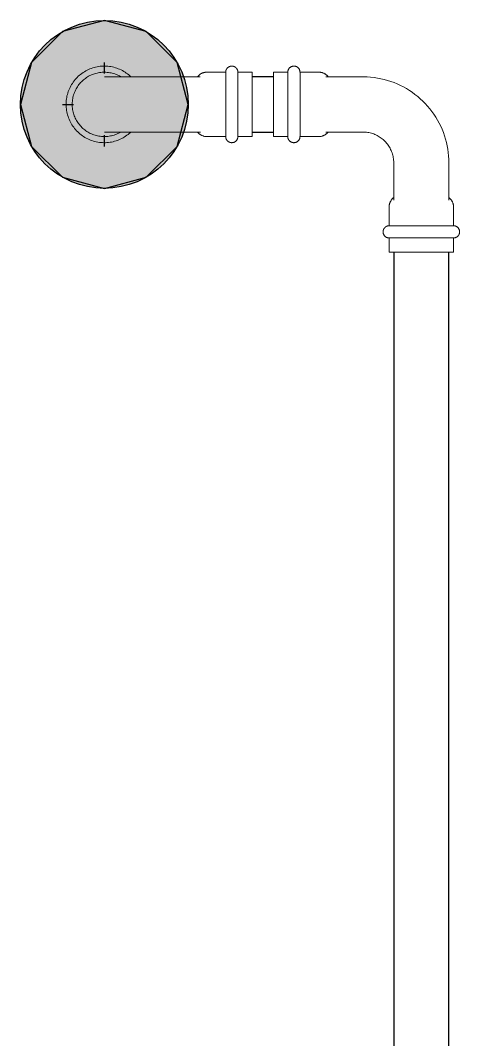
# Model space of a CAD drawing. Header units: inches. Extents: x -3327 to -1, y 8 to 1328.
# Drawn here: x -2958.75 to -2948.29, y 1054.38 to 1078.65 of the extents above; entities that cross this region are included whole.
import ezdxf

# ---------------------------------------------------------------- set-up
doc = ezdxf.new("R2010")
doc.units = ezdxf.units.IN
doc.header["$MEASUREMENT"] = 0
doc.layers.add('P-PIPE', color=3, linetype='Continuous', lineweight=9)
doc.layers.add('X - REF - FP', color=7, linetype='Continuous', true_color=0xb90000)

# ---------------------------------------------------------------- blocks, each defined once
blk = doc.blocks.new('Victaulic-VicPress316-Elbow 90-45deg Style P568_P571 - Standard-523083-SECOND LEVEL')
at = {"layer": 'P-PIPE'}
for p, q in [((-3178.283, 1233.462), (-3178.283, 1232.568)), ((-3176.968, 1232.571), (-3176.968, 1233.462)), ((-3178.392, 1232.416), (-3178.392, 1231.964)), ((-3176.859, 1231.964), (-3176.859, 1232.416)), ((-3177.625, 1231.964), (-3178.392, 1231.964)), ((-3176.859, 1231.964), (-3177.625, 1231.964)), ((-3178.392, 1231.673), (-3178.392, 1231.335)), ((-3177.625, 1231.673), (-3178.392, 1231.673)), ((-3176.859, 1231.673), (-3177.625, 1231.673)), ((-3176.859, 1231.335), (-3176.859, 1231.673)), ((-3178.392, 1231.335), (-3177.625, 1231.335)), ((-3177.625, 1231.335), (-3176.859, 1231.335))]:
    blk.add_line(p, q, dxfattribs=at)
at = {"layer": 'P-PIPE', "flags": 128}
for points in [[(-3177.625, 1235.767), (-3177.661, 1235.766), (-3177.698, 1235.764), (-3177.734, 1235.76), (-3177.77, 1235.755), (-3177.806, 1235.749), (-3177.842, 1235.741), (-3177.877, 1235.731), (-3177.912, 1235.721), (-3177.946, 1235.708), (-3177.98, 1235.695), (-3178.013, 1235.68), (-3178.046, 1235.664), (-3178.078, 1235.646), (-3178.109, 1235.628), (-3178.14, 1235.608), (-3178.17, 1235.586), (-3178.198, 1235.564), (-3178.226, 1235.54), (-3178.253, 1235.516), (-3178.279, 1235.49), (-3178.304, 1235.464), (-3178.328, 1235.436), (-3178.351, 1235.407), (-3178.372, 1235.378), (-3178.392, 1235.348), (-3178.412, 1235.317), (-3178.429, 1235.285), (-3178.446, 1235.252), (-3178.461, 1235.219), (-3178.475, 1235.185), (-3178.488, 1235.151), (-3178.499, 1235.116), (-3178.508, 1235.081), (-3178.517, 1235.046), (-3178.524, 1235.01), (-3178.529, 1234.974), (-3178.533, 1234.938), (-3178.536, 1234.901), (-3178.537, 1234.865), (-3178.537, 1234.828), (-3178.535, 1234.792), (-3178.532, 1234.755), (-3178.527, 1234.719), (-3178.521, 1234.683), (-3178.513, 1234.648), (-3178.504, 1234.612), (-3178.494, 1234.577), (-3178.482, 1234.543), (-3178.469, 1234.509), (-3178.454, 1234.475), (-3178.438, 1234.442), (-3178.421, 1234.41), (-3178.403, 1234.379), (-3178.383, 1234.348), (-3178.362, 1234.318), (-3178.34, 1234.289), (-3178.317, 1234.261), (-3178.293, 1234.234)], [(-3177.625, 1235.621), (-3177.656, 1235.621), (-3177.686, 1235.619), (-3177.717, 1235.616), (-3177.747, 1235.612), (-3177.777, 1235.606), (-3177.807, 1235.599), (-3177.837, 1235.591), (-3177.866, 1235.582), (-3177.895, 1235.572), (-3177.924, 1235.561), (-3177.951, 1235.548), (-3177.979, 1235.535), (-3178.006, 1235.52), (-3178.032, 1235.504), (-3178.058, 1235.487), (-3178.083, 1235.47), (-3178.107, 1235.451), (-3178.13, 1235.431), (-3178.153, 1235.41), (-3178.175, 1235.389), (-3178.196, 1235.366), (-3178.216, 1235.343), (-3178.235, 1235.319), (-3178.253, 1235.294), (-3178.27, 1235.269), (-3178.286, 1235.243), (-3178.301, 1235.216), (-3178.315, 1235.189), (-3178.328, 1235.161), (-3178.339, 1235.133), (-3178.35, 1235.104), (-3178.359, 1235.075), (-3178.368, 1235.045), (-3178.375, 1235.015), (-3178.38, 1234.985), (-3178.385, 1234.955), (-3178.388, 1234.924), (-3178.391, 1234.894), (-3178.391, 1234.863), (-3178.391, 1234.832), (-3178.39, 1234.802), (-3178.387, 1234.771), (-3178.383, 1234.741), (-3178.378, 1234.711), (-3178.371, 1234.681), (-3178.364, 1234.651), (-3178.355, 1234.622), (-3178.345, 1234.593), (-3178.334, 1234.564), (-3178.322, 1234.536), (-3178.309, 1234.508), (-3178.294, 1234.481), (-3178.283, 1234.461)], [(-3176.968, 1234.223), (-3176.946, 1234.246), (-3176.922, 1234.274), (-3176.899, 1234.302), (-3176.878, 1234.332), (-3176.858, 1234.362), (-3176.838, 1234.393), (-3176.821, 1234.425), (-3176.804, 1234.458), (-3176.789, 1234.491), (-3176.775, 1234.524), (-3176.762, 1234.559), (-3176.751, 1234.593), (-3176.742, 1234.629), (-3176.733, 1234.664), (-3176.726, 1234.7), (-3176.721, 1234.736), (-3176.717, 1234.772), (-3176.714, 1234.809), (-3176.713, 1234.845), (-3176.713, 1234.881), (-3176.715, 1234.918), (-3176.718, 1234.954), (-3176.723, 1234.99), (-3176.729, 1235.026), (-3176.737, 1235.062), (-3176.746, 1235.097), (-3176.756, 1235.132), (-3176.768, 1235.167), (-3176.781, 1235.201), (-3176.796, 1235.234), (-3176.812, 1235.267), (-3176.829, 1235.299), (-3176.847, 1235.331), (-3176.867, 1235.362), (-3176.888, 1235.392), (-3176.91, 1235.421), (-3176.933, 1235.449), (-3176.957, 1235.476), (-3176.983, 1235.502), (-3177.009, 1235.527), (-3177.036, 1235.551), (-3177.065, 1235.574), (-3177.094, 1235.596), (-3177.124, 1235.617), (-3177.155, 1235.636), (-3177.187, 1235.655), (-3177.219, 1235.671), (-3177.252, 1235.687), (-3177.285, 1235.701), (-3177.32, 1235.714), (-3177.354, 1235.726), (-3177.389, 1235.736), (-3177.425, 1235.745), (-3177.46, 1235.752), (-3177.496, 1235.758), (-3177.533, 1235.762), (-3177.569, 1235.765), (-3177.605, 1235.767), (-3177.625, 1235.767)], [(-3176.964, 1234.467), (-3176.949, 1234.494), (-3176.935, 1234.521), (-3176.922, 1234.549), (-3176.911, 1234.577), (-3176.9, 1234.606), (-3176.891, 1234.635), (-3176.882, 1234.665), (-3176.875, 1234.694), (-3176.87, 1234.725), (-3176.865, 1234.755), (-3176.862, 1234.785), (-3176.859, 1234.816), (-3176.859, 1234.847), (-3176.859, 1234.877), (-3176.86, 1234.908), (-3176.863, 1234.938), (-3176.867, 1234.969), (-3176.872, 1234.999), (-3176.879, 1235.029), (-3176.886, 1235.059), (-3176.895, 1235.088), (-3176.905, 1235.117), (-3176.916, 1235.146), (-3176.928, 1235.174), (-3176.941, 1235.201), (-3176.956, 1235.229), (-3176.971, 1235.255), (-3176.988, 1235.281), (-3177.005, 1235.306), (-3177.024, 1235.33), (-3177.043, 1235.354), (-3177.064, 1235.377), (-3177.085, 1235.399), (-3177.107, 1235.42), (-3177.13, 1235.44), (-3177.154, 1235.46), (-3177.179, 1235.478), (-3177.204, 1235.495), (-3177.23, 1235.512), (-3177.256, 1235.527), (-3177.284, 1235.541), (-3177.311, 1235.554), (-3177.34, 1235.566), (-3177.368, 1235.577), (-3177.397, 1235.587), (-3177.427, 1235.595), (-3177.457, 1235.603), (-3177.487, 1235.609), (-3177.517, 1235.614), (-3177.547, 1235.617), (-3177.578, 1235.62), (-3177.608, 1235.621), (-3177.625, 1235.621)], [(-3178.283, 1234.855), (-3178.283, 1234.854), (-3178.283, 1234.85), (-3178.283, 1234.845), (-3178.283, 1234.837), (-3178.283, 1234.827), (-3178.283, 1234.815), (-3178.283, 1234.801), (-3178.283, 1234.784), (-3178.283, 1234.766), (-3178.283, 1234.745), (-3178.283, 1234.722), (-3178.283, 1234.697), (-3178.283, 1234.671), (-3178.283, 1234.642), (-3178.283, 1234.612), (-3178.283, 1234.579), (-3178.283, 1234.545), (-3178.283, 1234.509), (-3178.283, 1234.472), (-3178.283, 1234.432), (-3178.283, 1234.392), (-3178.283, 1234.349), (-3178.283, 1234.306), (-3178.283, 1234.261), (-3178.283, 1234.214), (-3178.283, 1234.167), (-3178.283, 1234.118), (-3178.283, 1234.069), (-3178.283, 1234.018), (-3178.283, 1233.967), (-3178.283, 1233.914), (-3178.283, 1233.861), (-3178.283, 1233.808), (-3178.283, 1233.753), (-3178.283, 1233.699), (-3178.283, 1233.644), (-3178.283, 1233.588), (-3178.283, 1233.533), (-3178.283, 1233.477), (-3178.283, 1233.462)], [(-3176.968, 1233.462), (-3176.968, 1233.518), (-3176.968, 1233.573), (-3176.968, 1233.629), (-3176.968, 1233.684), (-3176.968, 1233.739), (-3176.968, 1233.793), (-3176.968, 1233.847), (-3176.968, 1233.9), (-3176.968, 1233.953), (-3176.968, 1234.004), (-3176.968, 1234.055), (-3176.968, 1234.105), (-3176.968, 1234.154), (-3176.968, 1234.202), (-3176.968, 1234.248), (-3176.968, 1234.294), (-3176.968, 1234.338), (-3176.968, 1234.38), (-3176.968, 1234.422), (-3176.968, 1234.461), (-3176.968, 1234.499), (-3176.968, 1234.535), (-3176.968, 1234.57), (-3176.968, 1234.603), (-3176.968, 1234.634), (-3176.968, 1234.663), (-3176.968, 1234.69), (-3176.968, 1234.716), (-3176.968, 1234.739), (-3176.968, 1234.76), (-3176.968, 1234.779), (-3176.968, 1234.796), (-3176.968, 1234.811), (-3176.968, 1234.824), (-3176.968, 1234.835), (-3176.968, 1234.843), (-3176.968, 1234.849), (-3176.968, 1234.853), (-3176.968, 1234.855), (-3176.968, 1234.855)], [(-3178.392, 1232.416), (-3178.391, 1232.427), (-3178.391, 1232.438), (-3178.39, 1232.448), (-3178.388, 1232.459), (-3178.386, 1232.47), (-3178.384, 1232.481), (-3178.381, 1232.491), (-3178.378, 1232.502), (-3178.374, 1232.512), (-3178.37, 1232.522), (-3178.366, 1232.532), (-3178.361, 1232.542), (-3178.355, 1232.551), (-3178.35, 1232.561), (-3178.344, 1232.57), (-3178.338, 1232.579), (-3178.331, 1232.587), (-3178.324, 1232.596), (-3178.317, 1232.604), (-3178.309, 1232.611), (-3178.301, 1232.619), (-3178.293, 1232.626), (-3178.284, 1232.633), (-3178.283, 1232.634)], [(-3176.968, 1232.634), (-3176.959, 1232.627), (-3176.951, 1232.62), (-3176.943, 1232.613), (-3176.935, 1232.605), (-3176.927, 1232.597), (-3176.92, 1232.589), (-3176.914, 1232.58), (-3176.907, 1232.571), (-3176.901, 1232.562), (-3176.896, 1232.553), (-3176.89, 1232.543), (-3176.885, 1232.534), (-3176.881, 1232.524), (-3176.877, 1232.514), (-3176.873, 1232.503), (-3176.87, 1232.493), (-3176.867, 1232.483), (-3176.864, 1232.472), (-3176.862, 1232.461), (-3176.861, 1232.45), (-3176.86, 1232.44), (-3176.859, 1232.429), (-3176.859, 1232.418), (-3176.859, 1232.416)], [(-3178.392, 1231.673), (-3178.397, 1231.673), (-3178.403, 1231.674), (-3178.409, 1231.674), (-3178.415, 1231.675), (-3178.42, 1231.676), (-3178.426, 1231.678), (-3178.432, 1231.679), (-3178.437, 1231.681), (-3178.443, 1231.683), (-3178.448, 1231.685), (-3178.453, 1231.687), (-3178.459, 1231.69), (-3178.464, 1231.693), (-3178.469, 1231.696), (-3178.474, 1231.699), (-3178.478, 1231.702), (-3178.483, 1231.706), (-3178.487, 1231.709), (-3178.492, 1231.713), (-3178.496, 1231.717), (-3178.5, 1231.722), (-3178.504, 1231.726), (-3178.507, 1231.731), (-3178.511, 1231.735), (-3178.514, 1231.74), (-3178.517, 1231.745), (-3178.52, 1231.75), (-3178.522, 1231.755), (-3178.525, 1231.761), (-3178.527, 1231.766), (-3178.529, 1231.772), (-3178.531, 1231.777), (-3178.532, 1231.783), (-3178.534, 1231.788), (-3178.535, 1231.794), (-3178.536, 1231.8), (-3178.536, 1231.806), (-3178.537, 1231.811), (-3178.537, 1231.817), (-3178.537, 1231.823), (-3178.537, 1231.829), (-3178.536, 1231.835), (-3178.535, 1231.84), (-3178.534, 1231.846), (-3178.533, 1231.852), (-3178.532, 1231.858), (-3178.53, 1231.863), (-3178.528, 1231.869), (-3178.526, 1231.874), (-3178.524, 1231.879), (-3178.521, 1231.885), (-3178.519, 1231.89), (-3178.516, 1231.895), (-3178.512, 1231.9), (-3178.509, 1231.904), (-3178.506, 1231.909), (-3178.502, 1231.914), (-3178.498, 1231.918), (-3178.494, 1231.922), (-3178.49, 1231.926), (-3178.485, 1231.93), (-3178.481, 1231.934), (-3178.476, 1231.937), (-3178.471, 1231.94), (-3178.467, 1231.944), (-3178.461, 1231.946), (-3178.456, 1231.949), (-3178.451, 1231.952), (-3178.446, 1231.954), (-3178.44, 1231.956), (-3178.435, 1231.958), (-3178.429, 1231.959), (-3178.423, 1231.961), (-3178.418, 1231.962), (-3178.412, 1231.963), (-3178.406, 1231.964), (-3178.4, 1231.964), (-3178.395, 1231.964), (-3178.392, 1231.964)], [(-3177.625, 1231.964), (-3177.656, 1231.964), (-3177.686, 1231.964), (-3177.717, 1231.964), (-3177.747, 1231.964), (-3177.777, 1231.964), (-3177.807, 1231.964), (-3177.837, 1231.964), (-3177.866, 1231.964), (-3177.895, 1231.964), (-3177.924, 1231.964), (-3177.951, 1231.964), (-3177.979, 1231.964), (-3178.006, 1231.964), (-3178.032, 1231.964), (-3178.058, 1231.964), (-3178.083, 1231.964), (-3178.107, 1231.964), (-3178.13, 1231.964), (-3178.153, 1231.964), (-3178.175, 1231.964), (-3178.196, 1231.964), (-3178.216, 1231.964), (-3178.235, 1231.964), (-3178.253, 1231.964), (-3178.27, 1231.964), (-3178.286, 1231.964), (-3178.301, 1231.964), (-3178.315, 1231.964), (-3178.328, 1231.964), (-3178.339, 1231.964), (-3178.35, 1231.964), (-3178.359, 1231.964), (-3178.368, 1231.964), (-3178.375, 1231.964), (-3178.38, 1231.964), (-3178.385, 1231.964), (-3178.388, 1231.964), (-3178.391, 1231.964), (-3178.391, 1231.964), (-3178.392, 1231.964)], [(-3178.392, 1231.964), (-3178.391, 1231.964), (-3178.389, 1231.964), (-3178.386, 1231.964), (-3178.382, 1231.964), (-3178.376, 1231.964), (-3178.37, 1231.964), (-3178.362, 1231.964), (-3178.353, 1231.964)], [(-3176.859, 1231.964), (-3176.859, 1231.964), (-3176.861, 1231.964), (-3176.864, 1231.964), (-3176.868, 1231.964), (-3176.874, 1231.964), (-3176.88, 1231.964), (-3176.888, 1231.964), (-3176.897, 1231.964), (-3176.908, 1231.964), (-3176.919, 1231.964), (-3176.932, 1231.964), (-3176.945, 1231.964), (-3176.96, 1231.964), (-3176.976, 1231.964), (-3176.992, 1231.964), (-3177.01, 1231.964), (-3177.029, 1231.964), (-3177.049, 1231.964), (-3177.069, 1231.964), (-3177.091, 1231.964), (-3177.113, 1231.964), (-3177.137, 1231.964), (-3177.161, 1231.964), (-3177.185, 1231.964), (-3177.211, 1231.964), (-3177.237, 1231.964), (-3177.264, 1231.964), (-3177.291, 1231.964), (-3177.319, 1231.964), (-3177.347, 1231.964), (-3177.376, 1231.964), (-3177.405, 1231.964), (-3177.435, 1231.964), (-3177.465, 1231.964), (-3177.495, 1231.964), (-3177.525, 1231.964), (-3177.556, 1231.964), (-3177.586, 1231.964), (-3177.617, 1231.964), (-3177.625, 1231.964)], [(-3176.9, 1231.964), (-3176.891, 1231.964), (-3176.882, 1231.964), (-3176.875, 1231.964), (-3176.87, 1231.964), (-3176.865, 1231.964), (-3176.862, 1231.964), (-3176.859, 1231.964), (-3176.859, 1231.964), (-3176.859, 1231.964)], [(-3176.859, 1231.964), (-3176.853, 1231.964), (-3176.847, 1231.964), (-3176.841, 1231.963), (-3176.835, 1231.962), (-3176.83, 1231.961), (-3176.824, 1231.96), (-3176.818, 1231.959), (-3176.813, 1231.957), (-3176.807, 1231.955), (-3176.802, 1231.953), (-3176.797, 1231.95), (-3176.791, 1231.948), (-3176.786, 1231.945), (-3176.781, 1231.942), (-3176.776, 1231.939), (-3176.772, 1231.936), (-3176.767, 1231.932), (-3176.763, 1231.928), (-3176.758, 1231.924), (-3176.754, 1231.92), (-3176.75, 1231.916), (-3176.746, 1231.912), (-3176.743, 1231.907), (-3176.739, 1231.902), (-3176.736, 1231.897), (-3176.733, 1231.893), (-3176.73, 1231.887), (-3176.728, 1231.882), (-3176.725, 1231.877), (-3176.723, 1231.872), (-3176.721, 1231.866), (-3176.719, 1231.861), (-3176.718, 1231.855), (-3176.716, 1231.849), (-3176.715, 1231.844), (-3176.714, 1231.838), (-3176.714, 1231.832), (-3176.713, 1231.826), (-3176.713, 1231.82), (-3176.713, 1231.815), (-3176.713, 1231.809), (-3176.714, 1231.803), (-3176.715, 1231.797), (-3176.716, 1231.791), (-3176.717, 1231.786), (-3176.718, 1231.78), (-3176.72, 1231.775), (-3176.722, 1231.769), (-3176.724, 1231.764), (-3176.726, 1231.758), (-3176.729, 1231.753), (-3176.731, 1231.748), (-3176.734, 1231.743), (-3176.738, 1231.738), (-3176.741, 1231.733), (-3176.744, 1231.729), (-3176.748, 1231.724), (-3176.752, 1231.72), (-3176.756, 1231.716), (-3176.76, 1231.712), (-3176.765, 1231.708), (-3176.769, 1231.704), (-3176.774, 1231.701), (-3176.779, 1231.697), (-3176.784, 1231.694), (-3176.789, 1231.691), (-3176.794, 1231.689), (-3176.799, 1231.686), (-3176.804, 1231.684), (-3176.81, 1231.682), (-3176.815, 1231.68), (-3176.821, 1231.678), (-3176.827, 1231.677), (-3176.832, 1231.676), (-3176.838, 1231.675), (-3176.844, 1231.674), (-3176.85, 1231.674), (-3176.855, 1231.673), (-3176.859, 1231.673)], [(-3178.35, 1231.673), (-3178.359, 1231.673), (-3178.368, 1231.673), (-3178.375, 1231.673), (-3178.38, 1231.673), (-3178.385, 1231.673), (-3178.388, 1231.673), (-3178.391, 1231.673), (-3178.391, 1231.673), (-3178.392, 1231.673)], [(-3178.392, 1231.673), (-3178.391, 1231.673), (-3178.389, 1231.673), (-3178.386, 1231.673), (-3178.382, 1231.673), (-3178.376, 1231.673), (-3178.37, 1231.673), (-3178.362, 1231.673), (-3178.353, 1231.673), (-3178.342, 1231.673), (-3178.331, 1231.673), (-3178.319, 1231.673), (-3178.305, 1231.673), (-3178.29, 1231.673), (-3178.274, 1231.673), (-3178.258, 1231.673), (-3178.24, 1231.673), (-3178.221, 1231.673), (-3178.201, 1231.673), (-3178.181, 1231.673), (-3178.159, 1231.673), (-3178.137, 1231.673), (-3178.113, 1231.673), (-3178.089, 1231.673), (-3178.065, 1231.673), (-3178.039, 1231.673), (-3178.013, 1231.673), (-3177.986, 1231.673), (-3177.959, 1231.673), (-3177.931, 1231.673), (-3177.903, 1231.673), (-3177.874, 1231.673), (-3177.845, 1231.673), (-3177.815, 1231.673), (-3177.785, 1231.673), (-3177.755, 1231.673), (-3177.725, 1231.673), (-3177.695, 1231.673), (-3177.664, 1231.673), (-3177.633, 1231.673), (-3177.625, 1231.673)], [(-3177.625, 1231.673), (-3177.594, 1231.673), (-3177.564, 1231.673), (-3177.533, 1231.673), (-3177.503, 1231.673), (-3177.473, 1231.673), (-3177.443, 1231.673), (-3177.413, 1231.673), (-3177.384, 1231.673), (-3177.355, 1231.673), (-3177.327, 1231.673), (-3177.299, 1231.673), (-3177.271, 1231.673), (-3177.244, 1231.673), (-3177.218, 1231.673), (-3177.192, 1231.673), (-3177.167, 1231.673), (-3177.143, 1231.673), (-3177.12, 1231.673), (-3177.097, 1231.673), (-3177.075, 1231.673), (-3177.054, 1231.673), (-3177.034, 1231.673), (-3177.015, 1231.673), (-3176.997, 1231.673), (-3176.98, 1231.673), (-3176.964, 1231.673), (-3176.949, 1231.673), (-3176.935, 1231.673), (-3176.922, 1231.673), (-3176.911, 1231.673), (-3176.9, 1231.673), (-3176.891, 1231.673), (-3176.882, 1231.673), (-3176.875, 1231.673), (-3176.87, 1231.673), (-3176.865, 1231.673), (-3176.862, 1231.673), (-3176.859, 1231.673), (-3176.859, 1231.673), (-3176.859, 1231.673)], [(-3176.859, 1231.673), (-3176.859, 1231.673), (-3176.861, 1231.673), (-3176.864, 1231.673), (-3176.868, 1231.673), (-3176.874, 1231.673), (-3176.88, 1231.673), (-3176.888, 1231.673), (-3176.897, 1231.673)]]:
    blk.add_lwpolyline(points, dxfattribs=at)
blk = doc.blocks.new('Victaulic-VicPress316-Elbow 90-45deg Style P568_P571 - Standard-V1-SECOND LEVEL')
at = {"layer": 'P-PIPE'}
for p, q in [((-0.767, 3.52), (-0.767, 3.181)), ((0.766, 3.52), (-0.767, 3.52)), ((0.766, 3.181), (0.766, 3.52)), ((-0.767, 3.181), (0.766, 3.181)), ((-0.767, 2.89), (-0.767, 2.439)), ((-0.767, 2.89), (0.766, 2.89)), ((0.766, 2.439), (0.766, 2.89)), ((-0.658, 2.278), (-0.658, 1.393)), ((0.657, 1.393), (0.657, 2.278)), ((-3.181, 0.766), (-3.52, 0.766)), ((-3.52, 0.766), (-3.52, -0.767)), ((-3.181, -0.767), (-3.181, 0.766)), ((-2.439, 0.766), (-2.89, 0.766)), ((-2.89, -0.767), (-2.89, 0.766)), ((-1.393, 0.657), (-2.278, 0.657)), ((-2.278, -0.658), (-1.393, -0.658)), ((-3.52, -0.767), (-3.181, -0.767)), ((-2.89, -0.767), (-2.439, -0.767))]:
    blk.add_line(p, q, dxfattribs=at)
at = {"layer": 'P-PIPE', "flags": 128}
for points in [[(-0.767, 2.89), (-0.772, 2.891), (-0.778, 2.891), (-0.784, 2.892), (-0.79, 2.892), (-0.795, 2.893), (-0.801, 2.895), (-0.807, 2.896), (-0.812, 2.898), (-0.818, 2.9), (-0.823, 2.902), (-0.828, 2.904), (-0.834, 2.907), (-0.839, 2.91), (-0.844, 2.913), (-0.849, 2.916), (-0.853, 2.919), (-0.858, 2.923), (-0.862, 2.927), (-0.867, 2.931), (-0.871, 2.935), (-0.875, 2.939), (-0.879, 2.943), (-0.882, 2.948), (-0.886, 2.953), (-0.889, 2.957), (-0.892, 2.962), (-0.895, 2.967), (-0.897, 2.973), (-0.9, 2.978), (-0.902, 2.983), (-0.904, 2.989), (-0.906, 2.994), (-0.907, 3), (-0.909, 3.006), (-0.91, 3.011), (-0.911, 3.017), (-0.911, 3.023), (-0.912, 3.029), (-0.912, 3.034), (-0.912, 3.04), (-0.912, 3.046), (-0.911, 3.052), (-0.91, 3.058), (-0.909, 3.063), (-0.908, 3.069), (-0.907, 3.075), (-0.905, 3.08), (-0.903, 3.086), (-0.901, 3.091), (-0.899, 3.097), (-0.896, 3.102), (-0.894, 3.107), (-0.891, 3.112), (-0.887, 3.117), (-0.884, 3.122), (-0.881, 3.126), (-0.877, 3.131), (-0.873, 3.135), (-0.869, 3.139), (-0.865, 3.143), (-0.86, 3.147), (-0.856, 3.151), (-0.851, 3.154), (-0.846, 3.158), (-0.842, 3.161), (-0.836, 3.164), (-0.831, 3.166), (-0.826, 3.169), (-0.821, 3.171), (-0.815, 3.173), (-0.81, 3.175), (-0.804, 3.177), (-0.798, 3.178), (-0.793, 3.179), (-0.787, 3.18), (-0.781, 3.181), (-0.775, 3.181), (-0.77, 3.181), (-0.767, 3.181)], [(0.766, 3.181), (0.766, 3.181), (0.764, 3.181), (0.761, 3.181), (0.757, 3.181), (0.751, 3.181), (0.745, 3.181), (0.737, 3.181), (0.728, 3.181), (0.717, 3.181), (0.706, 3.181), (0.693, 3.181), (0.68, 3.181), (0.665, 3.181), (0.649, 3.181), (0.633, 3.181), (0.615, 3.181), (0.596, 3.181), (0.576, 3.181), (0.556, 3.181), (0.534, 3.181), (0.512, 3.181), (0.488, 3.181), (0.464, 3.181), (0.44, 3.181), (0.414, 3.181), (0.388, 3.181), (0.361, 3.181), (0.334, 3.181), (0.306, 3.181), (0.278, 3.181), (0.249, 3.181), (0.22, 3.181), (0.19, 3.181), (0.16, 3.181), (0.13, 3.181), (0.1, 3.181), (0.069, 3.181), (0.039, 3.181), (0.008, 3.181), (-0.022, 3.181), (-0.053, 3.181), (-0.084, 3.181), (-0.114, 3.181), (-0.144, 3.181), (-0.174, 3.181), (-0.204, 3.181), (-0.233, 3.181), (-0.262, 3.181), (-0.291, 3.181), (-0.319, 3.181), (-0.347, 3.181), (-0.374, 3.181), (-0.4, 3.181), (-0.426, 3.181), (-0.451, 3.181), (-0.476, 3.181), (-0.499, 3.181), (-0.522, 3.181), (-0.544, 3.181), (-0.565, 3.181), (-0.585, 3.181), (-0.605, 3.181), (-0.623, 3.181), (-0.64, 3.181), (-0.657, 3.181), (-0.672, 3.181), (-0.686, 3.181), (-0.699, 3.181), (-0.711, 3.181), (-0.722, 3.181), (-0.732, 3.181), (-0.74, 3.181), (-0.748, 3.181), (-0.754, 3.181), (-0.759, 3.181), (-0.763, 3.181), (-0.765, 3.181), (-0.766, 3.181), (-0.767, 3.181)], [(-0.767, 3.181), (-0.766, 3.181), (-0.764, 3.181), (-0.761, 3.181), (-0.757, 3.181), (-0.751, 3.181), (-0.745, 3.181), (-0.737, 3.181), (-0.728, 3.181)], [(0.722, 3.181), (0.732, 3.181), (0.74, 3.181), (0.748, 3.181), (0.754, 3.181), (0.759, 3.181), (0.763, 3.181), (0.765, 3.181), (0.766, 3.181), (0.766, 3.181)], [(0.766, 3.181), (0.772, 3.181), (0.778, 3.181), (0.784, 3.18), (0.79, 3.18), (0.795, 3.179), (0.801, 3.177), (0.807, 3.176), (0.812, 3.174), (0.818, 3.172), (0.823, 3.17), (0.828, 3.168), (0.834, 3.165), (0.839, 3.162), (0.844, 3.159), (0.849, 3.156), (0.853, 3.153), (0.858, 3.149), (0.862, 3.145), (0.867, 3.141), (0.871, 3.137), (0.875, 3.133), (0.879, 3.129), (0.882, 3.124), (0.886, 3.119), (0.889, 3.115), (0.892, 3.11), (0.895, 3.105), (0.897, 3.099), (0.9, 3.094), (0.902, 3.089), (0.904, 3.083), (0.906, 3.078), (0.907, 3.072), (0.909, 3.066), (0.91, 3.061), (0.911, 3.055), (0.911, 3.049), (0.912, 3.043), (0.912, 3.038), (0.912, 3.032), (0.912, 3.026), (0.911, 3.02), (0.91, 3.014), (0.909, 3.009), (0.908, 3.003), (0.907, 2.997), (0.905, 2.992), (0.903, 2.986), (0.901, 2.981), (0.899, 2.975), (0.896, 2.97), (0.894, 2.965), (0.891, 2.96), (0.887, 2.955), (0.884, 2.95), (0.881, 2.946), (0.877, 2.941), (0.873, 2.937), (0.869, 2.933), (0.865, 2.929), (0.86, 2.925), (0.856, 2.921), (0.851, 2.918), (0.846, 2.914), (0.842, 2.911), (0.836, 2.908), (0.831, 2.906), (0.826, 2.903), (0.821, 2.901), (0.815, 2.899), (0.81, 2.897), (0.804, 2.895), (0.798, 2.894), (0.793, 2.893), (0.787, 2.892), (0.781, 2.891), (0.775, 2.891), (0.77, 2.891), (0.766, 2.89)], [(-0.767, 2.89), (-0.766, 2.89), (-0.764, 2.89), (-0.761, 2.89), (-0.757, 2.89), (-0.751, 2.89), (-0.745, 2.89), (-0.737, 2.89), (-0.728, 2.89), (-0.717, 2.89), (-0.706, 2.89), (-0.693, 2.89), (-0.68, 2.89), (-0.665, 2.89), (-0.649, 2.89), (-0.633, 2.89), (-0.615, 2.89), (-0.596, 2.89), (-0.576, 2.89), (-0.556, 2.89), (-0.534, 2.89), (-0.512, 2.89), (-0.488, 2.89), (-0.464, 2.89), (-0.44, 2.89), (-0.414, 2.89), (-0.388, 2.89), (-0.361, 2.89), (-0.334, 2.89), (-0.306, 2.89), (-0.278, 2.89), (-0.249, 2.89), (-0.22, 2.89), (-0.19, 2.89), (-0.16, 2.89), (-0.13, 2.89), (-0.1, 2.89), (-0.069, 2.89), (-0.039, 2.89), (-0.008, 2.89), (0.022, 2.89), (0.053, 2.89), (0.084, 2.89), (0.114, 2.89), (0.144, 2.89), (0.174, 2.89), (0.204, 2.89), (0.233, 2.89), (0.262, 2.89), (0.291, 2.89), (0.319, 2.89), (0.347, 2.89), (0.374, 2.89), (0.4, 2.89), (0.426, 2.89), (0.451, 2.89), (0.476, 2.89), (0.499, 2.89), (0.522, 2.89), (0.544, 2.89), (0.565, 2.89), (0.585, 2.89), (0.605, 2.89), (0.623, 2.89), (0.64, 2.89), (0.657, 2.89), (0.672, 2.89), (0.686, 2.89), (0.699, 2.89), (0.711, 2.89), (0.722, 2.89), (0.732, 2.89), (0.74, 2.89), (0.748, 2.89), (0.754, 2.89), (0.759, 2.89), (0.763, 2.89), (0.765, 2.89), (0.766, 2.89), (0.766, 2.89)], [(-0.722, 2.89), (-0.732, 2.89), (-0.74, 2.89), (-0.748, 2.89), (-0.754, 2.89), (-0.759, 2.89), (-0.763, 2.89), (-0.765, 2.89), (-0.766, 2.89), (-0.767, 2.89)], [(0.766, 2.89), (0.766, 2.89), (0.764, 2.89), (0.761, 2.89), (0.757, 2.89), (0.751, 2.89), (0.745, 2.89), (0.737, 2.89), (0.728, 2.89)], [(-0.658, 2.221), (-0.666, 2.228), (-0.674, 2.235), (-0.682, 2.242), (-0.69, 2.25), (-0.698, 2.258), (-0.705, 2.266), (-0.711, 2.275), (-0.718, 2.283), (-0.724, 2.293), (-0.729, 2.302), (-0.735, 2.311), (-0.74, 2.321), (-0.744, 2.331), (-0.748, 2.341), (-0.752, 2.351), (-0.755, 2.362), (-0.758, 2.372), (-0.761, 2.383), (-0.763, 2.394), (-0.764, 2.404), (-0.765, 2.415), (-0.766, 2.426), (-0.767, 2.437), (-0.767, 2.439)], [(0.766, 2.439), (0.766, 2.428), (0.766, 2.417), (0.765, 2.406), (0.763, 2.396), (0.761, 2.385), (0.759, 2.374), (0.756, 2.364), (0.753, 2.353), (0.749, 2.343), (0.745, 2.333), (0.741, 2.323), (0.736, 2.313), (0.73, 2.304), (0.725, 2.294), (0.719, 2.285), (0.713, 2.276), (0.706, 2.268), (0.699, 2.259), (0.692, 2.251), (0.684, 2.244), (0.676, 2.236), (0.668, 2.229), (0.659, 2.222), (0.657, 2.221)], [(-0.658, 1.393), (-0.658, 1.364), (-0.66, 1.334), (-0.663, 1.305), (-0.667, 1.276), (-0.672, 1.247), (-0.679, 1.218), (-0.686, 1.19), (-0.695, 1.162), (-0.705, 1.134), (-0.716, 1.107), (-0.728, 1.08), (-0.741, 1.053), (-0.755, 1.028), (-0.77, 1.002), (-0.786, 0.978), (-0.803, 0.954), (-0.821, 0.931), (-0.84, 0.908), (-0.86, 0.886), (-0.881, 0.865), (-0.902, 0.845), (-0.924, 0.826), (-0.947, 0.808), (-0.971, 0.79), (-0.996, 0.774), (-1.021, 0.759), (-1.046, 0.744), (-1.073, 0.731), (-1.099, 0.719), (-1.126, 0.707), (-1.154, 0.697), (-1.182, 0.688), (-1.21, 0.681), (-1.239, 0.674), (-1.268, 0.668), (-1.297, 0.664), (-1.326, 0.661), (-1.356, 0.658), (-1.385, 0.658), (-1.393, 0.657)], [(-1.393, -0.658), (-1.311, -0.656), (-1.229, -0.651), (-1.148, -0.643), (-1.066, -0.631), (-0.986, -0.617), (-0.906, -0.599), (-0.826, -0.578), (-0.748, -0.553), (-0.671, -0.526), (-0.594, -0.496), (-0.52, -0.462), (-0.446, -0.426), (-0.374, -0.386), (-0.304, -0.344), (-0.235, -0.299), (-0.168, -0.252), (-0.104, -0.201), (-0.041, -0.149), (0.02, -0.093), (0.078, -0.036), (0.134, 0.024), (0.187, 0.087), (0.238, 0.151), (0.287, 0.217), (0.332, 0.285), (0.375, 0.355), (0.415, 0.427), (0.453, 0.5), (0.487, 0.574), (0.518, 0.65), (0.546, 0.727), (0.571, 0.805), (0.593, 0.884), (0.612, 0.964), (0.628, 1.044), (0.64, 1.126), (0.649, 1.207), (0.655, 1.289), (0.657, 1.371), (0.657, 1.393)], [(-3.181, 0.766), (-3.181, 0.772), (-3.181, 0.778), (-3.18, 0.784), (-3.18, 0.79), (-3.179, 0.795), (-3.177, 0.801), (-3.176, 0.807), (-3.174, 0.812), (-3.172, 0.818), (-3.17, 0.823), (-3.168, 0.828), (-3.165, 0.834), (-3.162, 0.839), (-3.159, 0.844), (-3.156, 0.849), (-3.153, 0.853), (-3.149, 0.858), (-3.145, 0.862), (-3.141, 0.867), (-3.137, 0.871), (-3.133, 0.875), (-3.129, 0.879), (-3.124, 0.882), (-3.119, 0.886), (-3.115, 0.889), (-3.11, 0.892), (-3.105, 0.895), (-3.099, 0.897), (-3.094, 0.9), (-3.089, 0.902), (-3.083, 0.904), (-3.078, 0.906), (-3.072, 0.907), (-3.066, 0.909), (-3.061, 0.91), (-3.055, 0.911), (-3.049, 0.911), (-3.043, 0.912), (-3.038, 0.912), (-3.032, 0.912), (-3.026, 0.912), (-3.02, 0.911), (-3.014, 0.91), (-3.009, 0.909), (-3.003, 0.908), (-2.997, 0.907), (-2.992, 0.905), (-2.986, 0.903), (-2.981, 0.901), (-2.975, 0.899), (-2.97, 0.896), (-2.965, 0.894), (-2.96, 0.891), (-2.955, 0.887), (-2.95, 0.884), (-2.946, 0.881), (-2.941, 0.877), (-2.937, 0.873), (-2.933, 0.869), (-2.929, 0.865), (-2.925, 0.86), (-2.921, 0.856), (-2.918, 0.851), (-2.914, 0.846), (-2.911, 0.842), (-2.908, 0.836), (-2.906, 0.831), (-2.903, 0.826), (-2.901, 0.821), (-2.899, 0.815), (-2.897, 0.81), (-2.895, 0.804), (-2.894, 0.798), (-2.893, 0.793), (-2.892, 0.787), (-2.891, 0.781), (-2.891, 0.775), (-2.891, 0.77), (-2.89, 0.766)], [(-3.181, 0.766), (-3.181, 0.766), (-3.181, 0.764), (-3.181, 0.761), (-3.181, 0.757), (-3.181, 0.751), (-3.181, 0.745), (-3.181, 0.737), (-3.181, 0.728), (-3.181, 0.717), (-3.181, 0.706), (-3.181, 0.693), (-3.181, 0.68), (-3.181, 0.665), (-3.181, 0.649), (-3.181, 0.633), (-3.181, 0.615), (-3.181, 0.596), (-3.181, 0.576), (-3.181, 0.556), (-3.181, 0.534), (-3.181, 0.512), (-3.181, 0.488), (-3.181, 0.464), (-3.181, 0.44), (-3.181, 0.414), (-3.181, 0.388), (-3.181, 0.361), (-3.181, 0.334), (-3.181, 0.306), (-3.181, 0.278), (-3.181, 0.249), (-3.181, 0.22), (-3.181, 0.19), (-3.181, 0.16), (-3.181, 0.13), (-3.181, 0.1), (-3.181, 0.069), (-3.181, 0.039), (-3.181, 0.008), (-3.181, -0.022), (-3.181, -0.053), (-3.181, -0.084), (-3.181, -0.114), (-3.181, -0.144), (-3.181, -0.174), (-3.181, -0.204), (-3.181, -0.233), (-3.181, -0.262), (-3.181, -0.291), (-3.181, -0.319), (-3.181, -0.347), (-3.181, -0.374), (-3.181, -0.4), (-3.181, -0.426), (-3.181, -0.451), (-3.181, -0.476), (-3.181, -0.499), (-3.181, -0.522), (-3.181, -0.544), (-3.181, -0.565), (-3.181, -0.585), (-3.181, -0.605), (-3.181, -0.623), (-3.181, -0.64), (-3.181, -0.657), (-3.181, -0.672), (-3.181, -0.686), (-3.181, -0.699), (-3.181, -0.711), (-3.181, -0.722), (-3.181, -0.732), (-3.181, -0.74), (-3.181, -0.748), (-3.181, -0.754), (-3.181, -0.759), (-3.181, -0.763), (-3.181, -0.765), (-3.181, -0.766), (-3.181, -0.767)], [(-3.181, 0.722), (-3.181, 0.732), (-3.181, 0.74), (-3.181, 0.748), (-3.181, 0.754), (-3.181, 0.759), (-3.181, 0.763), (-3.181, 0.765), (-3.181, 0.766), (-3.181, 0.766)], [(-2.89, -0.767), (-2.89, -0.766), (-2.89, -0.764), (-2.89, -0.761), (-2.89, -0.757), (-2.89, -0.751), (-2.89, -0.745), (-2.89, -0.737), (-2.89, -0.728), (-2.89, -0.717), (-2.89, -0.706), (-2.89, -0.693), (-2.89, -0.68), (-2.89, -0.665), (-2.89, -0.649), (-2.89, -0.633), (-2.89, -0.615), (-2.89, -0.596), (-2.89, -0.576), (-2.89, -0.556), (-2.89, -0.534), (-2.89, -0.512), (-2.89, -0.488), (-2.89, -0.464), (-2.89, -0.44), (-2.89, -0.414), (-2.89, -0.388), (-2.89, -0.361), (-2.89, -0.334), (-2.89, -0.306), (-2.89, -0.278), (-2.89, -0.249), (-2.89, -0.22), (-2.89, -0.19), (-2.89, -0.16), (-2.89, -0.13), (-2.89, -0.1), (-2.89, -0.069), (-2.89, -0.039), (-2.89, -0.008), (-2.89, 0.022), (-2.89, 0.053), (-2.89, 0.084), (-2.89, 0.114), (-2.89, 0.144), (-2.89, 0.174), (-2.89, 0.204), (-2.89, 0.233), (-2.89, 0.262), (-2.89, 0.291), (-2.89, 0.319), (-2.89, 0.347), (-2.89, 0.374), (-2.89, 0.4), (-2.89, 0.426), (-2.89, 0.451), (-2.89, 0.476), (-2.89, 0.499), (-2.89, 0.522), (-2.89, 0.544), (-2.89, 0.565), (-2.89, 0.585), (-2.89, 0.605), (-2.89, 0.623), (-2.89, 0.64), (-2.89, 0.657), (-2.89, 0.672), (-2.89, 0.686), (-2.89, 0.699), (-2.89, 0.711), (-2.89, 0.722), (-2.89, 0.732), (-2.89, 0.74), (-2.89, 0.748), (-2.89, 0.754), (-2.89, 0.759), (-2.89, 0.763), (-2.89, 0.765), (-2.89, 0.766), (-2.89, 0.766)], [(-2.89, 0.766), (-2.89, 0.766), (-2.89, 0.764), (-2.89, 0.761), (-2.89, 0.757), (-2.89, 0.751), (-2.89, 0.745), (-2.89, 0.737), (-2.89, 0.728)], [(-2.439, 0.766), (-2.428, 0.766), (-2.417, 0.766), (-2.406, 0.765), (-2.396, 0.763), (-2.385, 0.761), (-2.374, 0.759), (-2.364, 0.756), (-2.353, 0.753), (-2.343, 0.749), (-2.333, 0.745), (-2.323, 0.741), (-2.313, 0.736), (-2.304, 0.73), (-2.294, 0.725), (-2.285, 0.719), (-2.276, 0.713), (-2.268, 0.706), (-2.259, 0.699), (-2.251, 0.692), (-2.244, 0.684), (-2.236, 0.676), (-2.229, 0.668), (-2.222, 0.659), (-2.221, 0.657)], [(-3.181, -0.767), (-3.181, -0.766), (-3.181, -0.764), (-3.181, -0.761), (-3.181, -0.757), (-3.181, -0.751), (-3.181, -0.745), (-3.181, -0.737), (-3.181, -0.728)], [(-2.89, -0.722), (-2.89, -0.732), (-2.89, -0.74), (-2.89, -0.748), (-2.89, -0.754), (-2.89, -0.759), (-2.89, -0.763), (-2.89, -0.765), (-2.89, -0.766), (-2.89, -0.767)], [(-2.221, -0.658), (-2.228, -0.666), (-2.235, -0.674), (-2.242, -0.682), (-2.25, -0.69), (-2.258, -0.698), (-2.266, -0.705), (-2.275, -0.711), (-2.283, -0.718), (-2.293, -0.724), (-2.302, -0.729), (-2.311, -0.735), (-2.321, -0.74), (-2.331, -0.744), (-2.341, -0.748), (-2.351, -0.752), (-2.362, -0.755), (-2.372, -0.758), (-2.383, -0.761), (-2.394, -0.763), (-2.404, -0.764), (-2.415, -0.765), (-2.426, -0.766), (-2.437, -0.767), (-2.439, -0.767)], [(-2.89, -0.767), (-2.891, -0.772), (-2.891, -0.778), (-2.892, -0.784), (-2.892, -0.79), (-2.893, -0.795), (-2.895, -0.801), (-2.896, -0.807), (-2.898, -0.812), (-2.9, -0.818), (-2.902, -0.823), (-2.904, -0.828), (-2.907, -0.834), (-2.91, -0.839), (-2.913, -0.844), (-2.916, -0.849), (-2.919, -0.853), (-2.923, -0.858), (-2.927, -0.862), (-2.931, -0.867), (-2.935, -0.871), (-2.939, -0.875), (-2.943, -0.879), (-2.948, -0.882), (-2.953, -0.886), (-2.957, -0.889), (-2.962, -0.892), (-2.967, -0.895), (-2.973, -0.897), (-2.978, -0.9), (-2.983, -0.902), (-2.989, -0.904), (-2.994, -0.906), (-3, -0.907), (-3.006, -0.909), (-3.011, -0.91), (-3.017, -0.911), (-3.023, -0.911), (-3.029, -0.912), (-3.034, -0.912), (-3.04, -0.912), (-3.046, -0.912), (-3.052, -0.911), (-3.058, -0.91), (-3.063, -0.909), (-3.069, -0.908), (-3.075, -0.907), (-3.08, -0.905), (-3.086, -0.903), (-3.091, -0.901), (-3.097, -0.899), (-3.102, -0.896), (-3.107, -0.894), (-3.112, -0.891), (-3.117, -0.887), (-3.122, -0.884), (-3.126, -0.881), (-3.131, -0.877), (-3.135, -0.873), (-3.139, -0.869), (-3.143, -0.865), (-3.147, -0.86), (-3.151, -0.856), (-3.154, -0.851), (-3.158, -0.846), (-3.161, -0.842), (-3.164, -0.836), (-3.166, -0.831), (-3.169, -0.826), (-3.171, -0.821), (-3.173, -0.815), (-3.175, -0.81), (-3.177, -0.804), (-3.178, -0.798), (-3.179, -0.793), (-3.18, -0.787), (-3.181, -0.781), (-3.181, -0.775), (-3.181, -0.77), (-3.181, -0.767)]]:
    blk.add_lwpolyline(points, dxfattribs=at)

msp = doc.modelspace()

# ---------------------------------------------------------------- hatches: boundary and pattern name
at = {"layer": 'X - REF - FP'}
h = msp.add_hatch(color=256, dxfattribs=at)
edge = h.paths.add_edge_path(flags=0)
edge.add_arc((-2956.751, 1076.651), 2, 0, 360)
msp.add_hatch(color=256, dxfattribs=at).paths.add_polyline_path([(-2956.751, 1074.651), (-2955.751, 1074.919), (-2955.019, 1075.651), (-2954.751, 1076.651), (-2955.019, 1077.651), (-2955.751, 1078.383), (-2956.751, 1078.651), (-2957.751, 1078.383), (-2958.483, 1077.651), (-2958.751, 1076.651), (-2958.483, 1075.651), (-2957.751, 1074.919)], flags=0)

# ---------------------------------------------------------------- linework, layer by layer
for p, q in [((-2956.751, 1078.651), (-2957.751, 1078.383)), ((-2955.751, 1078.383), (-2956.751, 1078.651)), ((-2957.751, 1078.383), (-2958.483, 1077.651)), ((-2955.019, 1077.651), (-2955.751, 1078.383)), ((-2958.483, 1077.651), (-2958.751, 1076.651)), ((-2956.751, 1077.387), (-2956.751, 1077.651)), ((-2954.751, 1076.651), (-2955.019, 1077.651)), ((-2952.719, 1077.308), (-2953.231, 1077.308)), ((-2958.751, 1076.651), (-2958.483, 1075.651)), ((-2957.751, 1076.651), (-2957.489, 1076.651)), ((-2955.019, 1075.651), (-2954.751, 1076.651)), ((-2956.751, 1075.651), (-2956.751, 1075.915)), ((-2953.231, 1075.993), (-2952.719, 1075.993)), ((-2958.483, 1075.651), (-2957.751, 1074.919)), ((-2955.751, 1074.919), (-2955.019, 1075.651)), ((-2957.751, 1074.919), (-2956.751, 1074.651)), ((-2956.751, 1074.651), (-2955.751, 1074.919)), ((-2949.856, 1073.131), (-2949.856, 1033.65)), ((-2948.541, 1033.65), (-2948.541, 1073.131))]:
    msp.add_line(p, q, dxfattribs=at)
msp.add_circle((-2956.751, 1076.651), 2, dxfattribs=at)

# ---------------------------------------------------------------- block references
at = {"layer": 'X - REF - FP', "rotation": 90}
for name, p in [('Victaulic-VicPress316-Elbow 90-45deg Style P568_P571 - Standard-523083-SECOND LEVEL', (-1721.896, 4254.276)), ('Victaulic-VicPress316-Elbow 90-45deg Style P568_P571 - Standard-V1-SECOND LEVEL', (-2949.199, 1076.651))]:
    msp.add_blockref(name, p, dxfattribs=at)

doc.saveas('drawing.dxf')
